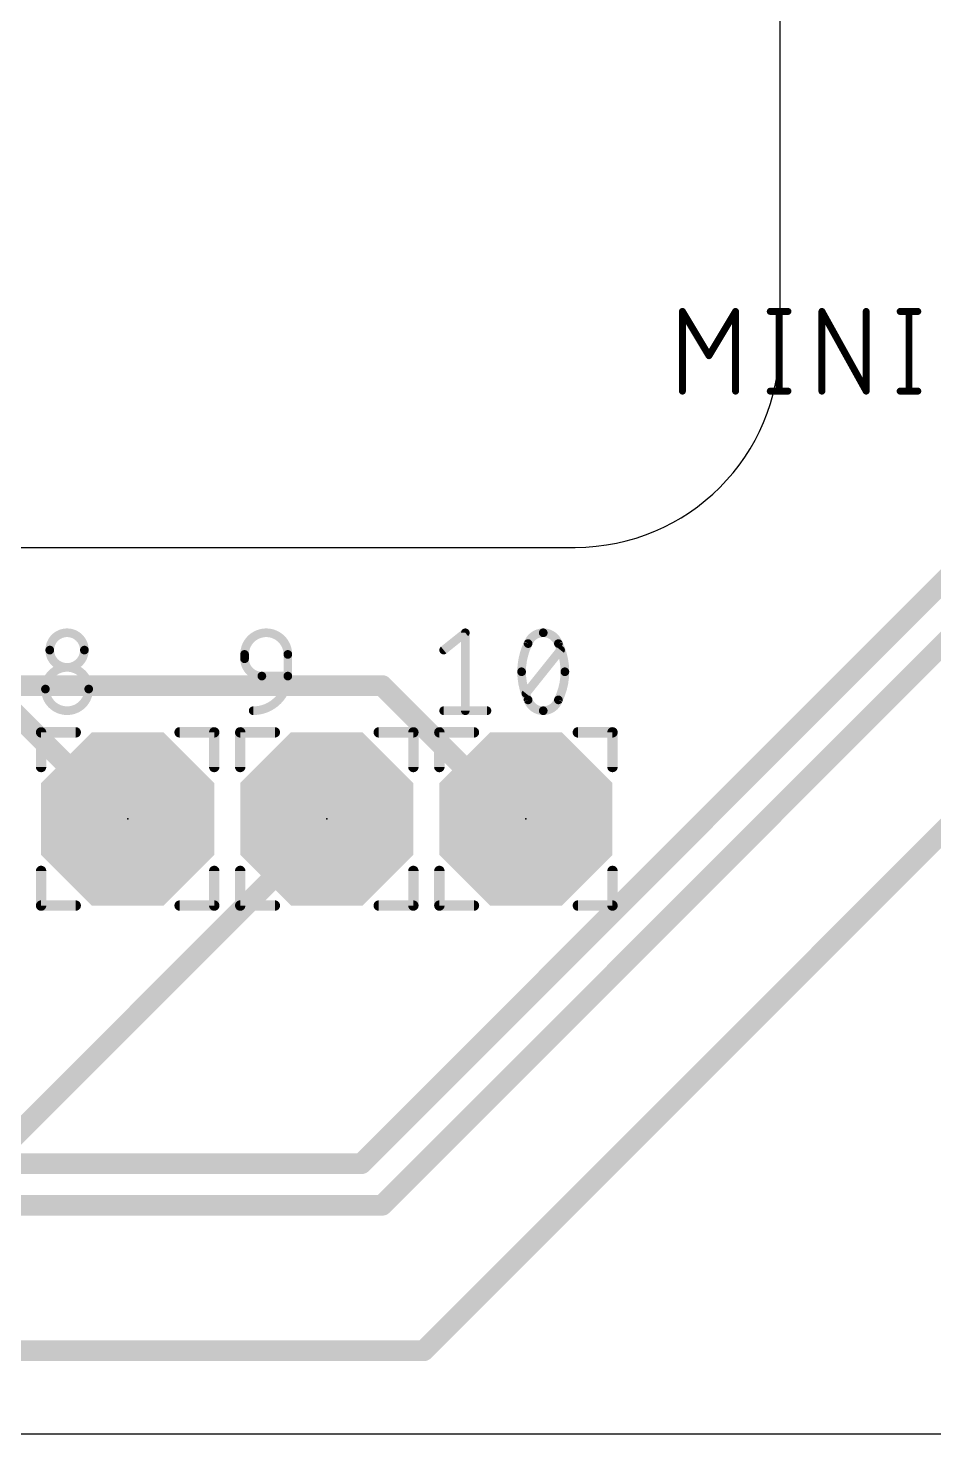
# Model space of a CAD drawing. Extents: x 0 to 88.5, y 0 to 67.
# Drawn here: x 57.47 to 70.76, y 0 to 20.61 of the extents above; entities that cross this region are included whole.
import ezdxf

# ---------------------------------------------------------------- set-up
doc = ezdxf.new("R2010")
doc.units = 0
for name, color, linetype in [('1', 12, 'CONTINUOUS'), ('16', 132, 'CONTINUOUS'), ('17', 110, 'CONTINUOUS'), ('20', 31, 'CONTINUOUS'), ('21', 253, 'CONTINUOUS'), ('23', 53, 'CONTINUOUS'), ('25', 253, 'CONTINUOUS'), ('27', 253, 'CONTINUOUS'), ('51', 253, 'CONTINUOUS')]:
    doc.layers.add(name, color=color, linetype=linetype)

# ---------------------------------------------------------------- blocks, each defined once
blk = doc.blocks.new('OCTAGONP')
at = {"const_width": 0.5}
blk.add_lwpolyline([(-0.25, -0.1036), (-0.25, 0.1036), (-0.1036, 0.25), (0.1036, 0.25), (0.25, 0.1036), (0.25, -0.1036), (0.1036, -0.25), (-0.1036, -0.25), (-0.25, -0.1036), (-0.25, 0.1036)], dxfattribs=at)

msp = doc.modelspace()

# ---------------------------------------------------------------- linework, layer by layer
at = {"layer": '1', "const_width": 0.3048}
for points in [[(62.6688, 10.9728), (55.3536, 10.9728)], [(64.4976, 9.144), (62.6688, 10.9728)], [(64.4976, 9.144), (64.777, 9.017)], [(61.7544, 8.8392), (61.856, 9.017)], [(61.7544, 8.8392), (54.4392, 1.524)]]:
    msp.add_lwpolyline(points, dxfattribs=at)
at = {"layer": '1', "const_width": 0.1524}
for points in [[(62.7227, 11.0267, 1), (62.6149, 10.9189)], [(62.6688, 10.8966, 1), (62.6688, 11.049)], [(64.5291, 9.2134, 1), (64.4661, 9.0746)], [(61.9222, 8.9792, 1), (61.7898, 9.0548)], [(64.4437, 9.0901, 1), (64.5515, 9.1979)], [(64.7455, 8.9476, 1), (64.8085, 9.0864)], [(61.6882, 8.877, 1), (61.8206, 8.8014)], [(61.8083, 8.7853, 1), (61.7005, 8.8931)]]:
    msp.add_lwpolyline(points, format="xyb", dxfattribs=at)
at = {"layer": '16', "const_width": 0.3048}
for points in [[(78.2136, 18.8976), (62.6688, 3.3528)], [(76.6896, 18.288), (62.364, 3.9624)], [(80.3472, 18.288), (63.2784, 1.2192)], [(58.7064, 9.144), (56.268, 11.5824)], [(58.7064, 9.144), (58.935, 9.017)], [(62.364, 3.9624), (48.3432, 3.9624)], [(62.6688, 3.3528), (48.648, 3.3528)], [(63.2784, 1.2192), (22.4352, 1.2192)]]:
    msp.add_lwpolyline(points, dxfattribs=at)
at = {"layer": '16', "const_width": 0.1524}
for points in [[(58.7434, 9.2106, 1), (58.6694, 9.0774)], [(58.6525, 9.0901, 1), (58.7603, 9.1979)], [(58.898, 8.9504, 1), (58.972, 9.0836)], [(62.3101, 4.0163, 1), (62.4179, 3.9085)], [(62.364, 3.8862, 1), (62.364, 4.0386)], [(62.6688, 3.2766, 1), (62.6688, 3.429)], [(62.6149, 3.4067, 1), (62.7227, 3.2989)], [(63.2245, 1.2731, 1), (63.3323, 1.1653)], [(63.2784, 1.143, 1), (63.2784, 1.2954)]]:
    msp.add_lwpolyline(points, format="xyb", dxfattribs=at)
at = {"layer": '20'}
for p, q in [((68.5, 64), (68.5, 16)), ((10.5, 13), (65.5, 13)), ((10.5, 0), (85.5, 0))]:
    msp.add_line(p, q, dxfattribs=at)
msp.add_arc((65.5, 16), 3, 270, 0, dxfattribs=at)
at = {"layer": '21', "const_width": 0.1524}
for points in [[(57.665, 10.287), (58.173, 10.287)], [(57.665, 10.287), (57.665, 9.779)], [(60.205, 10.287), (59.697, 10.287)], [(60.205, 10.287), (60.205, 9.779)], [(60.586, 10.287), (61.094, 10.287)], [(60.586, 10.287), (60.586, 9.779)], [(63.126, 10.287), (62.618, 10.287)], [(63.126, 10.287), (63.126, 9.779)], [(63.507, 10.287), (64.015, 10.287)], [(63.507, 10.287), (63.507, 9.779)], [(66.047, 10.287), (65.539, 10.287)], [(66.047, 10.287), (66.047, 9.779)], [(57.665, 7.747), (57.665, 8.255)], [(60.205, 7.747), (60.205, 8.255)], [(60.586, 7.747), (60.586, 8.255)], [(63.126, 7.747), (63.126, 8.255)], [(63.507, 7.747), (63.507, 8.255)], [(66.047, 7.747), (66.047, 8.255)], [(57.665, 7.747), (58.173, 7.747)], [(59.697, 7.747), (60.205, 7.747)], [(60.586, 7.747), (61.094, 7.747)], [(62.618, 7.747), (63.126, 7.747)], [(63.507, 7.747), (64.015, 7.747)], [(65.539, 7.747), (66.047, 7.747)]]:
    msp.add_lwpolyline(points, dxfattribs=at)
at = {"layer": '21', "const_width": 0.0762}
for points in [[(57.665, 10.3251, 1), (57.665, 10.2489)], [(57.7031, 10.287, 1), (57.6269, 10.287)], [(58.173, 10.2489, 1), (58.173, 10.3251)], [(59.697, 10.3251, 1), (59.697, 10.2489)], [(60.2431, 10.287, 1), (60.1669, 10.287)], [(60.205, 10.2489, 1), (60.205, 10.3251)], [(60.586, 10.3251, 1), (60.586, 10.2489)], [(60.6241, 10.287, 1), (60.5479, 10.287)], [(61.094, 10.2489, 1), (61.094, 10.3251)], [(62.618, 10.3251, 1), (62.618, 10.2489)], [(63.1641, 10.287, 1), (63.0879, 10.287)], [(63.126, 10.2489, 1), (63.126, 10.3251)], [(63.507, 10.3251, 1), (63.507, 10.2489)], [(63.5451, 10.287, 1), (63.4689, 10.287)], [(64.015, 10.2489, 1), (64.015, 10.3251)], [(65.539, 10.3251, 1), (65.539, 10.2489)], [(66.0851, 10.287, 1), (66.0089, 10.287)], [(66.047, 10.2489, 1), (66.047, 10.3251)], [(57.6269, 9.779, 1), (57.7031, 9.779)], [(60.1669, 9.779, 1), (60.2431, 9.779)], [(60.5479, 9.779, 1), (60.6241, 9.779)], [(63.0879, 9.779, 1), (63.1641, 9.779)], [(63.4689, 9.779, 1), (63.5451, 9.779)], [(66.0089, 9.779, 1), (66.0851, 9.779)], [(57.7031, 8.255, 1), (57.6269, 8.255)], [(60.2431, 8.255, 1), (60.1669, 8.255)], [(60.6241, 8.255, 1), (60.5479, 8.255)], [(63.1641, 8.255, 1), (63.0879, 8.255)], [(63.5451, 8.255, 1), (63.4689, 8.255)], [(66.0851, 8.255, 1), (66.0089, 8.255)], [(57.665, 7.7851, 1), (57.665, 7.7089)], [(57.6269, 7.747, 1), (57.7031, 7.747)], [(58.173, 7.7089, 1), (58.173, 7.7851)], [(59.697, 7.7851, 1), (59.697, 7.7089)], [(60.1669, 7.747, 1), (60.2431, 7.747)], [(60.205, 7.7089, 1), (60.205, 7.7851)], [(60.586, 7.7851, 1), (60.586, 7.7089)], [(60.5479, 7.747, 1), (60.6241, 7.747)], [(61.094, 7.7089, 1), (61.094, 7.7851)], [(62.618, 7.7851, 1), (62.618, 7.7089)], [(63.0879, 7.747, 1), (63.1641, 7.747)], [(63.126, 7.7089, 1), (63.126, 7.7851)], [(63.507, 7.7851, 1), (63.507, 7.7089)], [(63.4689, 7.747, 1), (63.5451, 7.747)], [(64.015, 7.7089, 1), (64.015, 7.7851)], [(65.539, 7.7851, 1), (65.539, 7.7089)], [(66.0089, 7.747, 1), (66.0851, 7.747)], [(66.047, 7.7089, 1), (66.047, 7.7851)]]:
    msp.add_lwpolyline(points, format="xyb", dxfattribs=at)
at = {"layer": '23'}
for p in [(58.935, 9.017), (61.856, 9.017), (64.777, 9.017)]:
    msp.add_point(p, dxfattribs=at)
at = {"layer": '25'}
for points, const_width in [([(58.3, 11.4935, 1), (57.792, 11.4935)], 0.127), ([(61.2845, 11.43, 1), (60.6495, 11.43)], 0.127), ([(63.9198, 11.7475, 1), (63.8563, 11.7475)], 0.0635), ([(63.9078, 11.7227, 1), (63.8682, 11.7723)], 0.0635), ([(65.031, 11.7475, 0.3205), (64.8088, 11.5888)], 0.127), ([(65.031, 11.7793, 1), (65.031, 11.7157)], 0.0635), ([(65.2533, 11.5888, 0.3205), (65.031, 11.7475)], 0.127), ([(65.031, 11.7157, 1), (65.031, 11.7793)], 0.0635), ([(57.8238, 11.4935, 1), (57.7602, 11.4935)], 0.0635), ([(57.792, 11.4935, 1), (58.3, 11.4935)], 0.127), ([(58.3318, 11.4935, 1), (58.2683, 11.4935)], 0.0635), ([(63.5507, 11.5183, 1), (63.5903, 11.4687)], 0.0635), ([(64.8088, 11.5888, 0.1139), (64.7135, 11.176)], 0.127), ([(64.7787, 11.599, 1), (64.8388, 11.5785)], 0.0635), ([(64.8373, 11.5748, 1), (64.7802, 11.6027)], 0.0635), ([(65.2818, 11.6027, 1), (65.2247, 11.5748)], 0.0635), ([(65.3485, 11.176, 0.1139), (65.2533, 11.5888)], 0.127), ([(65.2232, 11.5785, 1), (65.2833, 11.599)], 0.0635), ([(65.3098, 11.4737, 1), (65.2602, 11.5133)], 0.0635), ([(57.7602, 11.4935, 1), (57.8238, 11.4935)], 0.0635), ([(58.2683, 11.4935, 1), (58.3318, 11.4935)], 0.0635), ([(60.6495, 11.3665, 0.4142), (60.9035, 11.1125)], 0.127), ([(60.6813, 11.43, 1), (60.6178, 11.43)], 0.0635), ([(60.6178, 11.43, 1), (60.6813, 11.43)], 0.0635), ([(60.6813, 11.3665, 1), (60.6178, 11.3665)], 0.0635), ([(60.6178, 11.3665, 1), (60.6813, 11.3665)], 0.0635), ([(61.3163, 11.43, 1), (61.2527, 11.43)], 0.0635), ([(61.2527, 11.43, 1), (61.3163, 11.43)], 0.0635), ([(58.3635, 10.922, 1), (57.7285, 10.922)], 0.127), ([(60.7765, 10.6045, 0.4142), (61.2845, 11.1125)], 0.127), ([(60.9035, 11.1443, 1), (60.9035, 11.0808)], 0.0635), ([(60.9035, 11.0808, 1), (60.9035, 11.1443)], 0.0635), ([(61.3163, 11.1125, 1), (61.2527, 11.1125)], 0.0635), ([(61.2527, 11.1125, 1), (61.3163, 11.1125)], 0.0635), ([(61.2845, 11.0808, 1), (61.2845, 11.1443)], 0.0635), ([(64.7135, 11.176, 0.1139), (64.8088, 10.7633)], 0.127), ([(64.7452, 11.176, 1), (64.6817, 11.176)], 0.0635), ([(64.6817, 11.176, 1), (64.7452, 11.176)], 0.0635), ([(65.2533, 10.7633, 0.1139), (65.3485, 11.176)], 0.127), ([(65.3803, 11.176, 1), (65.3167, 11.176)], 0.0635), ([(65.3167, 11.176, 1), (65.3803, 11.176)], 0.0635), ([(57.7285, 10.922, 1), (58.3635, 10.922)], 0.127), ([(57.7603, 10.922, 1), (57.6968, 10.922)], 0.0635), ([(57.6968, 10.922, 1), (57.7603, 10.922)], 0.0635), ([(58.3953, 10.922, 1), (58.3317, 10.922)], 0.0635), ([(58.3317, 10.922, 1), (58.3953, 10.922)], 0.0635), ([(64.7522, 10.8783, 1), (64.8018, 10.8387)], 0.0635), ([(64.8388, 10.7735, 1), (64.7787, 10.753)], 0.0635), ([(64.8088, 10.7633, 0.3205), (65.031, 10.6045)], 0.127), ([(64.7802, 10.7493, 1), (64.8373, 10.7772)], 0.0635), ([(65.031, 10.6045, 0.3205), (65.2533, 10.7633)], 0.127), ([(65.2247, 10.7772, 1), (65.2818, 10.7493)], 0.0635), ([(65.2833, 10.753, 1), (65.2232, 10.7735)], 0.0635), ([(60.7765, 10.6363, 1), (60.7765, 10.5727)], 0.0635), ([(63.5705, 10.6363, 1), (63.5705, 10.5727)], 0.0635), ([(63.8563, 10.6045, 1), (63.9198, 10.6045)], 0.0635), ([(64.2055, 10.5727, 1), (64.2055, 10.6363)], 0.0635), ([(65.031, 10.6363, 1), (65.031, 10.5727)], 0.0635), ([(65.031, 10.5727, 1), (65.031, 10.6363)], 0.0635)]:
    msp.add_lwpolyline(points, format="xyb", dxfattribs=dict(at, const_width=const_width))
at = {"layer": '25', "const_width": 0.127}
for points in [[(63.5705, 11.4935), (63.888, 11.7475)], [(63.888, 11.7475), (63.888, 10.6045)], [(64.777, 10.8585), (65.285, 11.4935)], [(60.6495, 11.3665), (60.6495, 11.43)], [(61.2845, 11.43), (61.2845, 11.1125)], [(61.2845, 11.1125), (60.9035, 11.1125)], [(63.5705, 10.6045), (64.2055, 10.6045)]]:
    msp.add_lwpolyline(points, dxfattribs=at)
at = {"layer": '27', "const_width": 0.1016}
for points in [[(67.0729, 15.2908), (67.0729, 16.4592)], [(67.0729, 16.4592), (67.4624, 15.8101)], [(67.4624, 15.8101), (67.8518, 16.4592)], [(67.8518, 16.4592), (67.8518, 15.2908)], [(68.3613, 16.4592), (68.6209, 16.4592)], [(68.4911, 16.4592), (68.4911, 15.2908)], [(69.119, 15.2908), (69.119, 16.4592)], [(69.119, 16.4592), (69.7681, 15.2908)], [(69.7681, 15.2908), (69.7681, 16.4592)], [(70.2663, 16.4592), (70.5259, 16.4592)], [(70.3961, 16.4592), (70.3961, 15.2908)], [(68.3613, 15.2908), (68.6209, 15.2908)], [(70.2663, 15.2908), (70.5259, 15.2908)]]:
    msp.add_lwpolyline(points, dxfattribs=at)
at = {"layer": '27', "const_width": 0.0508}
for points in [[(67.0983, 16.4592, 1), (67.0475, 16.4592)], [(67.0947, 16.4723, 1), (67.0511, 16.4461)], [(67.8772, 16.4592, 1), (67.8264, 16.4592)], [(67.8736, 16.4461, 1), (67.8301, 16.4723)], [(68.3613, 16.4846, 1), (68.3613, 16.4338)], [(68.5165, 16.4592, 1), (68.4657, 16.4592)], [(68.6209, 16.4338, 1), (68.6209, 16.4846)], [(69.1444, 16.4592, 1), (69.0936, 16.4592)], [(69.1412, 16.4715, 1), (69.0968, 16.4469)], [(69.7935, 16.4592, 1), (69.7427, 16.4592)], [(70.2663, 16.4846, 1), (70.2663, 16.4338)], [(70.4215, 16.4592, 1), (70.3707, 16.4592)], [(70.5259, 16.4338, 1), (70.5259, 16.4846)], [(67.4406, 15.8232, 1), (67.4842, 15.797)], [(67.4406, 15.797, 1), (67.4842, 15.8232)], [(67.0475, 15.2908, 1), (67.0983, 15.2908)], [(67.8264, 15.2908, 1), (67.8772, 15.2908)], [(68.3613, 15.3162, 1), (68.3613, 15.2654)], [(68.4657, 15.2908, 1), (68.5165, 15.2908)], [(68.6209, 15.2654, 1), (68.6209, 15.3162)], [(69.0936, 15.2908, 1), (69.1444, 15.2908)], [(69.7427, 15.2908, 1), (69.7935, 15.2908)], [(69.7459, 15.2785, 1), (69.7903, 15.3031)], [(70.2663, 15.3162, 1), (70.2663, 15.2654)], [(70.3707, 15.2908, 1), (70.4215, 15.2908)], [(70.5259, 15.2654, 1), (70.5259, 15.3162)]]:
    msp.add_lwpolyline(points, format="xyb", dxfattribs=at)
at = {"layer": '51', "const_width": 0.1524}
for points in [[(58.935, 8.001, 1), (58.935, 10.033, 1), (58.935, 8.001)], [(61.856, 8.001, 1), (61.856, 10.033, 1), (61.856, 8.001)], [(64.777, 8.001, 1), (64.777, 10.033, 1), (64.777, 8.001)]]:
    msp.add_lwpolyline(points, format="xyb", dxfattribs=at)

# ---------------------------------------------------------------- block references
at = {"layer": '17', "xscale": 2.54, "yscale": 2.54}
for p in [(58.935, 9.017), (58.935, 9.017), (61.856, 9.017), (61.856, 9.017), (64.777, 9.017), (64.777, 9.017)]:
    msp.add_blockref('OCTAGONP', p, dxfattribs=at)

doc.saveas('drawing.dxf')
